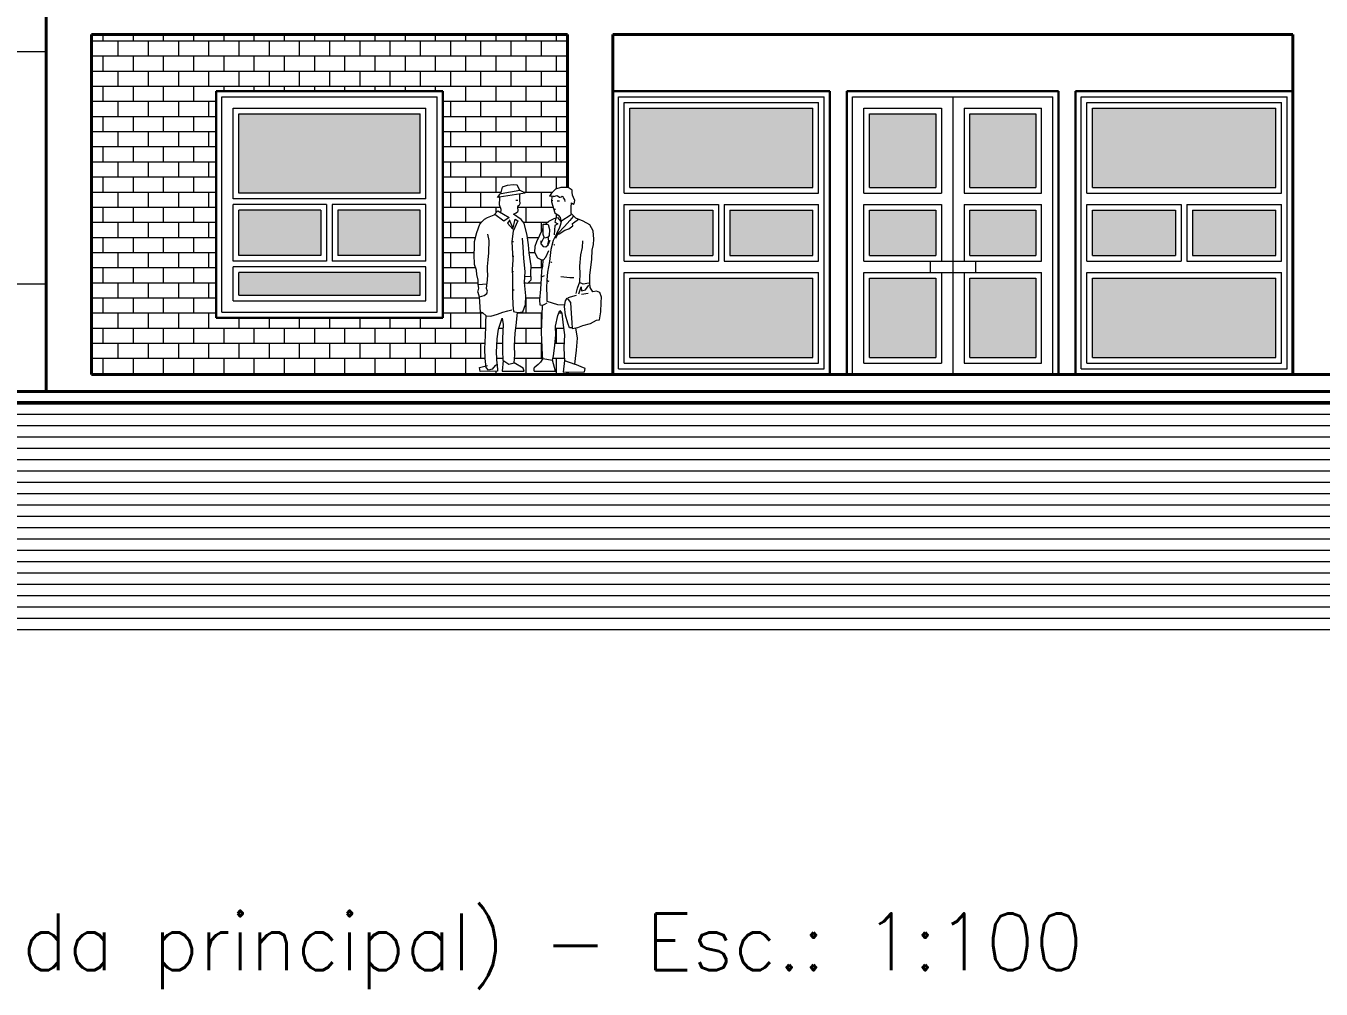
# Model space of a CAD drawing. Extents: x 1009 to 1343, y -172900 to 201.
# Drawn here: x 1156.68 to 1168.11, y -102.34 to -93.85 of the extents above; entities that cross this region are included whole.
import ezdxf

# ---------------------------------------------------------------- set-up
doc = ezdxf.new("R2010")
doc.units = 0
doc.header["$LTSCALE"] = 0.5
for name, color, linetype, lineweight in [('Carpintería', 55, 'CONTINUOUS', 20), ('Muros corte', 7, 'CONTINUOUS', 40), ('Punta 01', 6, 'CONTINUOUS', 9), ('Punta 015', 64, 'CONTINUOUS', 13), ('Punta 02', 11, 'CONTINUOUS', 20), ('Punta 03', 171, 'CONTINUOUS', 30), ('Punta 05', 52, 'CONTINUOUS', 50), ('Tratamiento pisos', 251, 'CONTINUOUS', 9), ('Vidrios', 147, 'CONTINUOUS', 13)]:
    doc.layers.add(name, color=color, linetype=linetype, lineweight=lineweight)
doc.styles.add('Texto 5 mm', font='simplex.shx', dxfattribs={"height": 0.5})

msp = doc.modelspace()

# ---------------------------------------------------------------- hatches: boundary and pattern name
at = {"layer": 'Tratamiento pisos'}
h = msp.add_hatch(dxfattribs=at)
h.set_pattern_fill('BRICK,_O', color=256, scale=0.021)
h.set_pattern_definition([(0, (-5.84669, -55.9751), (0, 0.13335), []), (90, (-5.8467, -55.9751), (-0.2667, 2e-17), [0.13335, -0.13335]), (90, (-5.71334, -55.9751), (-0.2667, 2e-17), [-0.13335, 0.13335])])
h.paths.add_polyline_path([(1161.462, -93.923), (1157.262, -93.923), (1157.262, -96.923), (1161.462, -96.923), (1161.462, -96.901), (1161.424, -96.902), (1161.435, -96.799), (1161.433, -96.751), (1161.431, -96.684), (1161.435, -96.573), (1161.425, -96.487), (1161.413, -96.383), (1161.396, -96.358), (1161.377, -96.402), (1161.358, -96.497), (1161.36, -96.576), (1161.349, -96.691), (1161.339, -96.758), (1161.329, -96.796), (1161.356, -96.892), (1161.17, -96.892), (1161.17, -96.865), (1161.205, -96.835), (1161.226, -96.814), (1161.244, -96.783), (1161.242, -96.751), (1161.239, -96.683), (1161.234, -96.552), (1161.237, -96.476), (1161.24, -96.399), (1161.241, -96.315), (1161.222, -96.311), (1161.218, -96.263), (1161.227, -96.169), (1161.233, -96.072), (1161.236, -96.005), (1161.246, -95.967), (1161.247, -95.914), (1161.235, -95.913), (1161.202, -95.897), (1161.174, -95.847), (1161.178, -95.79), (1161.192, -95.75), (1161.22, -95.694), (1161.239, -95.649), (1161.247, -95.635), (1161.247, -95.597), (1161.27, -95.597), (1161.274, -95.59), (1161.299, -95.569), (1161.344, -95.548), (1161.376, -95.537), (1161.405, -95.574), (1161.406, -95.573), (1161.399, -95.537), (1161.38, -95.516), (1161.35, -95.497), (1161.322, -95.401), (1161.324, -95.347), (1161.303, -95.351), (1161.323, -95.324), (1161.358, -95.289), (1161.404, -95.272), (1161.434, -95.272), (1161.462, -95.272)])
h.paths.add_polyline_path([(1160.362, -96.423), (1158.362, -96.423), (1158.362, -94.423), (1160.362, -94.423)], flags=16)
h.paths.add_polyline_path([(1160.312, -94.473), (1160.312, -96.373), (1158.412, -96.373), (1158.412, -94.473)], flags=0)
h.paths.add_polyline_path([(1160.212, -94.573), (1160.212, -96.273), (1158.512, -96.273), (1158.512, -94.573)], flags=0)
h.paths.add_polyline_path([(1160.162, -94.623), (1160.162, -96.223), (1158.562, -96.223), (1158.562, -94.623)], flags=0)
h.paths.add_polyline_path([(1160.931, -95.255), (1160.985, -95.251), (1161.019, -95.252), (1161.042, -95.298), (1161.089, -95.319), (1161.041, -95.326), (1161.043, -95.366), (1161.042, -95.389), (1161.046, -95.415), (1161.036, -95.432), (1161.022, -95.442), (1161.025, -95.484), (1161.011, -95.497), (1160.986, -95.509), (1161.053, -95.555), (1161.081, -95.588), (1161.107, -95.696), (1161.119, -95.78), (1161.126, -95.85), (1161.141, -95.964), (1161.14, -96.025), (1161.143, -96.088), (1161.114, -96.117), (1161.084, -96.11), (1161.094, -96.229), (1161.093, -96.304), (1161.07, -96.371), (1161.021, -96.377), (1161.009, -96.491), (1161.001, -96.557), (1160.996, -96.67), (1160.999, -96.749), (1160.991, -96.821), (1161.072, -96.868), (1161.081, -96.893), (1160.886, -96.893), (1160.896, -96.799), (1160.892, -96.796), (1160.89, -96.715), (1160.89, -96.604), (1160.895, -96.482), (1160.885, -96.425), (1160.854, -96.523), (1160.842, -96.607), (1160.835, -96.728), (1160.842, -96.831), (1160.846, -96.893), (1160.691, -96.895), (1160.685, -96.86), (1160.742, -96.846), (1160.737, -96.781), (1160.732, -96.697), (1160.738, -96.58), (1160.741, -96.502), (1160.741, -96.456), (1160.746, -96.406), (1160.716, -96.38), (1160.694, -96.373), (1160.69, -96.281), (1160.685, -96.24), (1160.671, -96.196), (1160.68, -96.162), (1160.676, -96.13), (1160.676, -96.13), (1160.674, -96.091), (1160.663, -96.041), (1160.66, -96.003), (1160.641, -95.953), (1160.64, -95.865), (1160.643, -95.804), (1160.641, -95.751), (1160.663, -95.67), (1160.688, -95.597), (1160.708, -95.577), (1160.731, -95.554), (1160.756, -95.537), (1160.817, -95.513), (1160.848, -95.479), (1160.876, -95.496), (1160.877, -95.466), (1160.864, -95.425), (1160.865, -95.364), (1160.861, -95.355), (1160.844, -95.361), (1160.867, -95.336), (1160.874, -95.318), (1160.885, -95.269)], flags=16)
at = {"layer": 'Vidrios'}
h = msp.add_hatch(color=256, dxfattribs=at)
h.dxf.hatch_style = 1
h.paths.add_polyline_path([(1163.628, -94.573), (1162.012, -94.573), (1162.012, -95.273), (1163.628, -95.273)])
h.paths.add_polyline_path([(1162.745, -95.473), (1162.012, -95.473), (1162.012, -95.873), (1162.745, -95.873)])
h.paths.add_polyline_path([(1163.628, -95.473), (1162.895, -95.473), (1162.895, -95.873), (1163.628, -95.873)])
h.paths.add_polyline_path([(1163.628, -96.073), (1162.012, -96.073), (1162.012, -96.773), (1163.628, -96.773)])
h = msp.add_hatch(color=256, dxfattribs=at)
h.dxf.hatch_style = 1
h.paths.add_polyline_path([(1167.712, -94.573), (1166.095, -94.573), (1166.095, -95.273), (1167.712, -95.273)])
h.paths.add_polyline_path([(1166.828, -95.473), (1166.095, -95.473), (1166.095, -95.873), (1166.828, -95.873)])
h.paths.add_polyline_path([(1167.712, -95.473), (1166.978, -95.473), (1166.978, -95.873), (1167.712, -95.873)])
h.paths.add_polyline_path([(1167.712, -96.073), (1166.095, -96.073), (1166.095, -96.773), (1167.712, -96.773)])
h = msp.add_hatch(color=256, dxfattribs=at)
h.dxf.hatch_style = 1
h.paths.add_polyline_path([(1160.162, -94.623), (1158.562, -94.623), (1158.562, -95.323), (1160.162, -95.323)])
h.paths.add_polyline_path([(1159.287, -95.473), (1158.562, -95.473), (1158.562, -95.873), (1159.287, -95.873)])
h.paths.add_polyline_path([(1160.162, -95.473), (1159.437, -95.473), (1159.437, -95.873), (1160.162, -95.873)])
h.paths.add_polyline_path([(1160.162, -96.023), (1158.562, -96.023), (1158.562, -96.223), (1160.162, -96.223)])
h = msp.add_hatch(color=256, dxfattribs=at)
h.paths.add_polyline_path([(1164.712, -94.623), (1164.128, -94.623), (1164.128, -95.273), (1164.712, -95.273)])
h.paths.add_polyline_path([(1165.595, -94.623), (1165.012, -94.623), (1165.012, -95.273), (1165.595, -95.273)])
h.paths.add_polyline_path([(1164.712, -95.473), (1164.128, -95.473), (1164.128, -95.873), (1164.712, -95.873)])
h.paths.add_polyline_path([(1165.595, -95.473), (1165.012, -95.473), (1165.012, -95.873), (1165.595, -95.873)])
h.paths.add_polyline_path([(1164.712, -96.073), (1164.128, -96.073), (1164.128, -96.773), (1164.712, -96.773)])
h.paths.add_polyline_path([(1165.595, -96.073), (1165.012, -96.073), (1165.012, -96.773), (1165.595, -96.773)])

# ---------------------------------------------------------------- linework, layer by layer
at = {"layer": 'Carpintería'}
for p, q in [((1158.412, -94.473), (1160.312, -94.473)), ((1158.412, -96.373), (1158.412, -94.473)), ((1160.312, -96.373), (1160.312, -94.473)), ((1161.912, -96.873), (1161.912, -94.473)), ((1161.912, -94.473), (1163.728, -94.473)), ((1163.728, -96.873), (1163.728, -94.473)), ((1163.978, -94.473), (1165.745, -94.473)), ((1163.978, -96.923), (1163.978, -94.473)), ((1164.862, -94.473), (1164.862, -96.923)), ((1165.745, -96.923), (1165.745, -94.473)), ((1165.995, -96.873), (1165.995, -94.473)), ((1165.995, -94.473), (1167.812, -94.473)), ((1167.812, -96.873), (1167.812, -94.473)), ((1158.512, -94.573), (1160.212, -94.573)), ((1158.512, -95.373), (1158.512, -94.573)), ((1160.212, -95.373), (1160.212, -94.573)), ((1161.962, -94.523), (1163.678, -94.523)), ((1161.962, -95.323), (1161.962, -94.523)), ((1162.012, -94.573), (1163.628, -94.573)), ((1162.012, -95.273), (1162.012, -94.573)), ((1163.628, -95.273), (1163.628, -94.573)), ((1163.678, -95.323), (1163.678, -94.523)), ((1164.078, -94.573), (1164.762, -94.573)), ((1164.078, -95.323), (1164.078, -94.573)), ((1164.762, -94.573), (1164.762, -95.323)), ((1164.962, -94.573), (1164.962, -95.323)), ((1164.962, -94.573), (1165.645, -94.573)), ((1165.645, -95.323), (1165.645, -94.573)), ((1166.045, -94.523), (1167.762, -94.523)), ((1166.045, -95.323), (1166.045, -94.523)), ((1166.095, -94.573), (1167.712, -94.573)), ((1166.095, -95.273), (1166.095, -94.573)), ((1167.712, -95.273), (1167.712, -94.573)), ((1167.762, -95.323), (1167.762, -94.523)), ((1158.562, -94.623), (1160.162, -94.623)), ((1158.562, -95.323), (1158.562, -94.623)), ((1160.162, -95.323), (1160.162, -94.623)), ((1164.128, -94.623), (1164.712, -94.623)), ((1164.128, -95.273), (1164.128, -94.623)), ((1164.712, -94.623), (1164.712, -95.273)), ((1165.012, -94.623), (1165.595, -94.623)), ((1165.012, -95.273), (1165.012, -94.623)), ((1165.595, -94.623), (1165.595, -95.273)), ((1162.012, -95.273), (1163.628, -95.273)), ((1164.128, -95.273), (1164.712, -95.273)), ((1165.012, -95.273), (1165.595, -95.273)), ((1166.095, -95.273), (1167.712, -95.273)), ((1160.212, -95.373), (1158.512, -95.373)), ((1160.162, -95.323), (1158.562, -95.323)), ((1161.962, -95.323), (1163.678, -95.323)), ((1164.078, -95.323), (1164.762, -95.323)), ((1164.962, -95.323), (1165.645, -95.323)), ((1166.045, -95.323), (1167.762, -95.323)), ((1158.512, -95.923), (1158.512, -95.423)), ((1159.337, -95.423), (1158.512, -95.423)), ((1158.562, -95.873), (1158.562, -95.473)), ((1159.287, -95.473), (1158.562, -95.473)), ((1159.287, -95.473), (1159.287, -95.873)), ((1159.337, -95.423), (1159.337, -95.923)), ((1160.212, -95.423), (1159.387, -95.423)), ((1159.387, -95.423), (1159.387, -95.923)), ((1160.162, -95.473), (1159.437, -95.473)), ((1159.437, -95.473), (1159.437, -95.873)), ((1160.162, -95.873), (1160.162, -95.473)), ((1160.212, -95.923), (1160.212, -95.423)), ((1161.962, -95.423), (1162.795, -95.423)), ((1161.962, -95.923), (1161.962, -95.423)), ((1162.012, -95.473), (1162.745, -95.473)), ((1162.012, -95.873), (1162.012, -95.473)), ((1162.745, -95.473), (1162.745, -95.873)), ((1162.795, -95.423), (1162.795, -95.923)), ((1162.845, -95.423), (1162.845, -95.923)), ((1162.845, -95.423), (1163.678, -95.423)), ((1162.895, -95.473), (1162.895, -95.873)), ((1162.895, -95.473), (1163.628, -95.473)), ((1163.628, -95.873), (1163.628, -95.473)), ((1163.678, -95.923), (1163.678, -95.423)), ((1164.078, -95.423), (1164.762, -95.423)), ((1164.078, -95.923), (1164.078, -95.423)), ((1164.128, -95.873), (1164.128, -95.473)), ((1164.128, -95.473), (1164.712, -95.473)), ((1164.712, -95.473), (1164.712, -95.873)), ((1164.762, -95.423), (1164.762, -95.923)), ((1164.962, -95.423), (1165.645, -95.423)), ((1164.962, -95.423), (1164.962, -95.923)), ((1165.012, -95.873), (1165.012, -95.473)), ((1165.012, -95.473), (1165.595, -95.473)), ((1165.595, -95.473), (1165.595, -95.873)), ((1165.645, -95.923), (1165.645, -95.423)), ((1166.045, -95.423), (1166.878, -95.423)), ((1166.045, -95.923), (1166.045, -95.423)), ((1166.095, -95.473), (1166.828, -95.473)), ((1166.095, -95.873), (1166.095, -95.473)), ((1166.828, -95.473), (1166.828, -95.873)), ((1166.878, -95.423), (1166.878, -95.923)), ((1166.928, -95.423), (1166.928, -95.923)), ((1166.928, -95.423), (1167.762, -95.423)), ((1166.978, -95.473), (1166.978, -95.873)), ((1166.978, -95.473), (1167.712, -95.473)), ((1167.712, -95.873), (1167.712, -95.473)), ((1167.762, -95.923), (1167.762, -95.423)), ((1159.287, -95.873), (1158.562, -95.873)), ((1160.162, -95.873), (1159.437, -95.873)), ((1162.012, -95.873), (1162.745, -95.873)), ((1162.895, -95.873), (1163.628, -95.873)), ((1164.128, -95.873), (1164.712, -95.873)), ((1165.012, -95.873), (1165.595, -95.873)), ((1166.095, -95.873), (1166.828, -95.873)), ((1166.978, -95.873), (1167.712, -95.873)), ((1159.337, -95.923), (1158.512, -95.923)), ((1158.512, -96.273), (1158.512, -95.973)), ((1160.212, -95.973), (1158.512, -95.973)), ((1160.212, -95.923), (1159.387, -95.923)), ((1160.212, -96.273), (1160.212, -95.973)), ((1161.962, -95.923), (1162.795, -95.923)), ((1162.845, -95.923), (1163.678, -95.923)), ((1164.078, -95.923), (1164.962, -95.923)), ((1164.662, -95.923), (1164.662, -96.023)), ((1164.962, -95.923), (1165.645, -95.923)), ((1165.062, -95.923), (1165.062, -96.023)), ((1166.045, -95.923), (1166.878, -95.923)), ((1166.928, -95.923), (1167.762, -95.923)), ((1158.562, -96.223), (1158.562, -96.023)), ((1160.162, -96.023), (1158.562, -96.023)), ((1160.162, -96.223), (1160.162, -96.023)), ((1161.962, -96.823), (1161.962, -96.023)), ((1161.962, -96.023), (1163.678, -96.023)), ((1162.012, -96.073), (1163.628, -96.073)), ((1162.012, -96.773), (1162.012, -96.073)), ((1163.628, -96.773), (1163.628, -96.073)), ((1163.678, -96.823), (1163.678, -96.023)), ((1164.078, -96.823), (1164.078, -96.023)), ((1164.078, -96.023), (1164.962, -96.023)), ((1164.128, -96.773), (1164.128, -96.073)), ((1164.128, -96.073), (1164.712, -96.073)), ((1164.712, -96.073), (1164.712, -96.773)), ((1164.762, -96.023), (1164.762, -96.823)), ((1164.962, -96.023), (1164.962, -96.823)), ((1164.962, -96.023), (1165.645, -96.023)), ((1165.012, -96.773), (1165.012, -96.073)), ((1165.012, -96.073), (1165.595, -96.073)), ((1165.595, -96.073), (1165.595, -96.773)), ((1165.645, -96.823), (1165.645, -96.023)), ((1166.045, -96.823), (1166.045, -96.023)), ((1166.045, -96.023), (1167.762, -96.023)), ((1166.095, -96.073), (1167.712, -96.073)), ((1166.095, -96.773), (1166.095, -96.073)), ((1167.712, -96.773), (1167.712, -96.073)), ((1167.762, -96.823), (1167.762, -96.023)), ((1158.512, -96.273), (1160.212, -96.273)), ((1158.562, -96.223), (1160.162, -96.223)), ((1158.412, -96.373), (1160.312, -96.373)), ((1162.012, -96.773), (1163.628, -96.773)), ((1164.128, -96.773), (1164.712, -96.773)), ((1165.012, -96.773), (1165.595, -96.773)), ((1166.095, -96.773), (1167.712, -96.773)), ((1161.912, -96.873), (1163.728, -96.873)), ((1161.962, -96.823), (1163.678, -96.823)), ((1164.078, -96.823), (1164.762, -96.823)), ((1164.962, -96.823), (1165.645, -96.823)), ((1165.995, -96.873), (1167.812, -96.873)), ((1166.045, -96.823), (1167.762, -96.823))]:
    msp.add_line(p, q, dxfattribs=at)
at = {"layer": 'Muros corte'}
for p, q in [((1156.862, -97.073), (1156.862, -92.023)), ((1157.262, -93.923), (1161.462, -93.923)), ((1157.262, -96.923), (1157.262, -93.923)), ((1161.462, -95.272), (1161.462, -93.923)), ((1161.862, -96.923), (1161.862, -93.923)), ((1161.862, -93.923), (1167.862, -93.923)), ((1167.862, -96.923), (1167.862, -93.923)), ((1161.462, -96.923), (1161.462, -96.901)), ((1157.262, -96.923), (1172.462, -96.923)), ((1153.862, -97.073), (1175.862, -97.073))]:
    msp.add_line(p, q, dxfattribs=at)
at = {"layer": 'Punta 01'}
msp.add_line((1154.062, -94.073), (1156.862, -94.073), dxfattribs=at)
at = {"layer": 'Punta 015'}
msp.add_line((1154.062, -96.123), (1156.862, -96.123), dxfattribs=at)
at = {"layer": 'Punta 02'}
for p, q in [((1160.885, -95.269), (1160.874, -95.318)), ((1160.878, -95.326), (1161.042, -95.298)), ((1160.931, -95.255), (1160.885, -95.269)), ((1160.985, -95.251), (1160.931, -95.255)), ((1161.019, -95.252), (1160.985, -95.251)), ((1161.042, -95.298), (1161.019, -95.252)), ((1161.042, -95.298), (1161.089, -95.319)), ((1161.358, -95.289), (1161.323, -95.324)), ((1161.404, -95.272), (1161.358, -95.289)), ((1161.434, -95.272), (1161.404, -95.272)), ((1161.469, -95.272), (1161.434, -95.272)), ((1161.503, -95.297), (1161.469, -95.272)), ((1161.505, -95.315), (1161.503, -95.297)), ((1160.844, -95.361), (1160.867, -95.336)), ((1160.862, -95.355), (1160.844, -95.361)), ((1160.861, -95.355), (1161.089, -95.319)), ((1160.865, -95.364), (1160.861, -95.355)), ((1160.864, -95.425), (1160.865, -95.364)), ((1160.867, -95.336), (1160.874, -95.318)), ((1161.006, -95.384), (1161.025, -95.384)), ((1161.036, -95.432), (1161.046, -95.415)), ((1161.043, -95.366), (1161.041, -95.326)), ((1161.042, -95.389), (1161.043, -95.366)), ((1161.046, -95.415), (1161.042, -95.389)), ((1161.323, -95.324), (1161.303, -95.351)), ((1161.303, -95.351), (1161.324, -95.347)), ((1161.324, -95.347), (1161.322, -95.401)), ((1161.322, -95.401), (1161.35, -95.497)), ((1161.323, -95.386), (1161.333, -95.387)), ((1161.332, -95.348), (1161.34, -95.353)), ((1161.34, -95.353), (1161.372, -95.344)), ((1161.372, -95.344), (1161.391, -95.36)), ((1161.373, -95.39), (1161.391, -95.391)), ((1161.391, -95.36), (1161.399, -95.36)), ((1161.399, -95.36), (1161.409, -95.355)), ((1161.409, -95.355), (1161.416, -95.351)), ((1161.416, -95.351), (1161.423, -95.354)), ((1161.423, -95.354), (1161.425, -95.365)), ((1161.425, -95.365), (1161.437, -95.38)), ((1161.437, -95.38), (1161.44, -95.396)), ((1161.496, -95.446), (1161.498, -95.41)), ((1161.498, -95.41), (1161.515, -95.42)), ((1161.506, -95.341), (1161.505, -95.315)), ((1161.515, -95.362), (1161.506, -95.341)), ((1161.527, -95.389), (1161.515, -95.362)), ((1161.515, -95.42), (1161.521, -95.416)), ((1161.521, -95.416), (1161.527, -95.389)), ((1160.756, -95.537), (1160.817, -95.513)), ((1160.817, -95.513), (1160.848, -95.479)), ((1160.901, -95.571), (1160.821, -95.511)), ((1160.848, -95.479), (1160.947, -95.537)), ((1160.877, -95.466), (1160.864, -95.425)), ((1160.876, -95.5), (1160.877, -95.466)), ((1160.986, -95.509), (1161.011, -95.497)), ((1161.053, -95.555), (1160.986, -95.509)), ((1161.011, -95.497), (1161.025, -95.484)), ((1161.036, -95.432), (1161.022, -95.442)), ((1161.022, -95.442), (1161.025, -95.484)), ((1161.343, -95.463), (1161.346, -95.464)), ((1161.346, -95.464), (1161.356, -95.464)), ((1161.35, -95.497), (1161.38, -95.516)), ((1161.38, -95.516), (1161.399, -95.537)), ((1161.494, -95.515), (1161.405, -95.574)), ((1161.512, -95.529), (1161.483, -95.565)), ((1161.495, -95.504), (1161.496, -95.446)), ((1161.537, -95.544), (1161.495, -95.504)), ((1160.663, -95.67), (1160.688, -95.597)), ((1160.688, -95.597), (1160.708, -95.577)), ((1160.708, -95.577), (1160.731, -95.554)), ((1160.731, -95.554), (1160.756, -95.537)), ((1160.947, -95.537), (1160.901, -95.571)), ((1160.953, -95.558), (1160.932, -95.587)), ((1160.932, -95.587), (1160.981, -95.64)), ((1160.952, -95.564), (1160.977, -95.623)), ((1160.981, -95.64), (1161.001, -95.553)), ((1161.026, -95.568), (1160.984, -95.658)), ((1161.001, -95.553), (1161.026, -95.568)), ((1161.081, -95.588), (1161.053, -95.555)), ((1161.107, -95.696), (1161.081, -95.588)), ((1161.239, -95.649), (1161.247, -95.635)), ((1161.247, -95.632), (1161.247, -95.597)), ((1161.247, -95.597), (1161.27, -95.597)), ((1161.248, -95.687), (1161.247, -95.632)), ((1161.27, -95.597), (1161.274, -95.59)), ((1161.27, -95.597), (1161.291, -95.601)), ((1161.274, -95.59), (1161.299, -95.569)), ((1161.291, -95.601), (1161.304, -95.644)), ((1161.299, -95.569), (1161.344, -95.548)), ((1161.304, -95.644), (1161.302, -95.697)), ((1161.344, -95.548), (1161.376, -95.537)), ((1161.351, -95.608), (1161.346, -95.692)), ((1161.361, -95.544), (1161.351, -95.579)), ((1161.351, -95.579), (1161.378, -95.595)), ((1161.378, -95.595), (1161.351, -95.608)), ((1161.392, -95.625), (1161.365, -95.681)), ((1161.376, -95.537), (1161.405, -95.574)), ((1161.437, -95.618), (1161.381, -95.677)), ((1161.397, -95.608), (1161.392, -95.625)), ((1161.406, -95.576), (1161.397, -95.608)), ((1161.399, -95.537), (1161.406, -95.576)), ((1161.483, -95.565), (1161.437, -95.618)), ((1161.438, -95.649), (1161.475, -95.637)), ((1161.475, -95.637), (1161.511, -95.611)), ((1161.508, -95.592), (1161.517, -95.586)), ((1161.511, -95.611), (1161.508, -95.592)), ((1161.517, -95.586), (1161.561, -95.554)), ((1161.6, -95.57), (1161.537, -95.544)), ((1161.659, -95.603), (1161.6, -95.57)), ((1161.689, -95.657), (1161.659, -95.603)), ((1160.641, -95.751), (1160.663, -95.67)), ((1160.643, -95.804), (1160.641, -95.751)), ((1160.771, -95.74), (1160.759, -95.686)), ((1160.771, -95.778), (1160.771, -95.74)), ((1160.984, -95.658), (1160.972, -95.75)), ((1160.972, -95.75), (1160.98, -95.91)), ((1160.979, -95.751), (1160.985, -95.751)), ((1161.071, -95.798), (1161.065, -95.72)), ((1161.119, -95.78), (1161.107, -95.696)), ((1161.178, -95.79), (1161.192, -95.75)), ((1161.192, -95.75), (1161.22, -95.694)), ((1161.22, -95.694), (1161.239, -95.649)), ((1161.241, -95.737), (1161.227, -95.766)), ((1161.228, -95.743), (1161.228, -95.771)), ((1161.255, -95.714), (1161.241, -95.737)), ((1161.26, -95.719), (1161.248, -95.687)), ((1161.291, -95.712), (1161.26, -95.719)), ((1161.289, -95.772), (1161.298, -95.745)), ((1161.302, -95.697), (1161.29, -95.714)), ((1161.298, -95.745), (1161.291, -95.712)), ((1161.293, -95.78), (1161.309, -95.738)), ((1161.336, -95.741), (1161.316, -95.82)), ((1161.365, -95.681), (1161.336, -95.741)), ((1161.381, -95.677), (1161.357, -95.723)), ((1161.367, -95.69), (1161.388, -95.681)), ((1161.388, -95.681), (1161.438, -95.649)), ((1161.594, -95.803), (1161.598, -95.744)), ((1161.694, -95.73), (1161.689, -95.657)), ((1161.691, -95.776), (1161.694, -95.73)), ((1160.64, -95.865), (1160.643, -95.804)), ((1160.641, -95.953), (1160.64, -95.865)), ((1160.764, -95.91), (1160.768, -95.851)), ((1160.768, -95.851), (1160.77, -95.805)), ((1160.77, -95.805), (1160.771, -95.778)), ((1161.078, -95.9), (1161.071, -95.798)), ((1161.126, -95.85), (1161.119, -95.78)), ((1161.141, -95.964), (1161.126, -95.85)), ((1161.174, -95.847), (1161.178, -95.79)), ((1161.202, -95.897), (1161.174, -95.847)), ((1161.228, -95.771), (1161.247, -95.794)), ((1161.247, -95.794), (1161.272, -95.796)), ((1161.272, -95.796), (1161.293, -95.78)), ((1161.272, -95.889), (1161.297, -95.83)), ((1161.316, -95.82), (1161.304, -95.927)), ((1161.341, -95.776), (1161.347, -95.782)), ((1161.347, -95.782), (1161.347, -95.776)), ((1161.573, -95.968), (1161.58, -95.868)), ((1161.58, -95.868), (1161.594, -95.803)), ((1161.677, -95.906), (1161.68, -95.825)), ((1161.68, -95.825), (1161.691, -95.776)), ((1160.66, -96.003), (1160.641, -95.953)), ((1160.757, -96.006), (1160.758, -95.971)), ((1160.758, -95.971), (1160.764, -95.91)), ((1160.98, -95.91), (1160.976, -95.998)), ((1160.983, -95.878), (1160.989, -95.878)), ((1161.09, -96.015), (1161.078, -95.9)), ((1161.14, -96.025), (1161.141, -95.964)), ((1161.235, -95.913), (1161.202, -95.897)), ((1161.247, -95.914), (1161.235, -95.913)), ((1161.236, -96.005), (1161.246, -95.967)), ((1161.246, -95.967), (1161.247, -95.914)), ((1161.247, -95.914), (1161.272, -95.889)), ((1161.304, -95.927), (1161.287, -96.019)), ((1161.315, -95.93), (1161.323, -95.935)), ((1161.323, -95.935), (1161.324, -95.928)), ((1161.574, -96.035), (1161.573, -95.968)), ((1161.66, -96.047), (1161.67, -95.98)), ((1161.67, -95.98), (1161.677, -95.906)), ((1160.663, -96.041), (1160.66, -96.003)), ((1160.674, -96.091), (1160.663, -96.041)), ((1160.676, -96.129), (1160.674, -96.091)), ((1160.748, -96.163), (1160.757, -96.088)), ((1160.761, -96.044), (1160.757, -96.006)), ((1160.757, -96.088), (1160.761, -96.044)), ((1160.976, -95.998), (1160.977, -96.06)), ((1160.977, -96.06), (1160.977, -96.219)), ((1160.981, -96.015), (1160.987, -96.015)), ((1161.084, -96.11), (1161.09, -96.015)), ((1161.088, -96.059), (1161.141, -96.056)), ((1161.114, -96.117), (1161.143, -96.088)), ((1161.143, -96.088), (1161.14, -96.025)), ((1161.227, -96.169), (1161.233, -96.072)), ((1161.233, -96.072), (1161.236, -96.005)), ((1161.257, -96.052), (1161.237, -96.062)), ((1161.279, -96.087), (1161.278, -96.164)), ((1161.287, -96.019), (1161.279, -96.087)), ((1161.287, -96.094), (1161.295, -96.102)), ((1161.295, -96.102), (1161.298, -96.093)), ((1161.405, -96.057), (1161.484, -96.067)), ((1161.484, -96.067), (1161.518, -96.067)), ((1161.572, -96.105), (1161.574, -96.035)), ((1161.66, -96.116), (1161.66, -96.047)), ((1160.671, -96.196), (1160.68, -96.162)), ((1160.671, -96.196), (1160.684, -96.239)), ((1160.676, -96.13), (1160.751, -96.123)), ((1160.68, -96.162), (1160.676, -96.129)), ((1160.727, -96.226), (1160.75, -96.209)), ((1160.756, -96.188), (1160.748, -96.163)), ((1160.75, -96.209), (1160.756, -96.188)), ((1160.977, -96.219), (1160.98, -96.311)), ((1160.985, -96.175), (1160.991, -96.175)), ((1161.084, -96.11), (1161.114, -96.117)), ((1161.094, -96.229), (1161.084, -96.11)), ((1161.218, -96.263), (1161.227, -96.169)), ((1161.278, -96.164), (1161.28, -96.227)), ((1161.538, -96.207), (1161.55, -96.161)), ((1161.55, -96.161), (1161.572, -96.105)), ((1161.563, -96.21), (1161.582, -96.15)), ((1161.602, -96.126), (1161.568, -96.111)), ((1161.582, -96.15), (1161.587, -96.185)), ((1161.587, -96.185), (1161.622, -96.175)), ((1161.587, -96.214), (1161.646, -96.205)), ((1161.651, -96.116), (1161.602, -96.126)), ((1161.622, -96.175), (1161.651, -96.136)), ((1161.663, -96.156), (1161.66, -96.116)), ((1161.686, -96.193), (1161.663, -96.156)), ((1161.718, -96.189), (1161.686, -96.193)), ((1161.747, -96.199), (1161.718, -96.189)), ((1161.764, -96.241), (1161.747, -96.199)), ((1160.685, -96.239), (1160.727, -96.226)), ((1160.69, -96.281), (1160.685, -96.239)), ((1160.694, -96.373), (1160.69, -96.281)), ((1160.98, -96.311), (1160.986, -96.368)), ((1161.07, -96.371), (1161.093, -96.304)), ((1161.093, -96.304), (1161.094, -96.229)), ((1161.222, -96.311), (1161.218, -96.263)), ((1161.241, -96.315), (1161.222, -96.311)), ((1161.24, -96.399), (1161.241, -96.315)), ((1161.261, -96.305), (1161.241, -96.315)), ((1161.279, -96.294), (1161.261, -96.305)), ((1161.28, -96.227), (1161.279, -96.275)), ((1161.279, -96.275), (1161.375, -96.305)), ((1161.375, -96.305), (1161.434, -96.309)), ((1161.436, -96.322), (1161.446, -96.273)), ((1161.444, -96.399), (1161.436, -96.322)), ((1161.446, -96.273), (1161.459, -96.25)), ((1161.459, -96.25), (1161.488, -96.287)), ((1161.469, -96.244), (1161.543, -96.224)), ((1161.488, -96.287), (1161.496, -96.386)), ((1161.757, -96.37), (1161.761, -96.289)), ((1161.761, -96.289), (1161.764, -96.241)), ((1160.716, -96.38), (1160.694, -96.373)), ((1160.746, -96.406), (1160.716, -96.38)), ((1160.741, -96.456), (1160.746, -96.406)), ((1160.746, -96.406), (1160.785, -96.407)), ((1160.785, -96.407), (1160.844, -96.392)), ((1160.844, -96.392), (1160.893, -96.372)), ((1160.854, -96.523), (1160.885, -96.425)), ((1160.885, -96.425), (1160.895, -96.482)), ((1160.893, -96.372), (1160.937, -96.362)), ((1160.937, -96.362), (1160.972, -96.352)), ((1160.986, -96.368), (1161.026, -96.376)), ((1161.009, -96.491), (1161.021, -96.375)), ((1161.026, -96.376), (1161.07, -96.371)), ((1161.237, -96.476), (1161.24, -96.399)), ((1161.358, -96.497), (1161.377, -96.402)), ((1161.377, -96.402), (1161.396, -96.358)), ((1161.396, -96.358), (1161.413, -96.383)), ((1161.413, -96.383), (1161.425, -96.487)), ((1161.465, -96.47), (1161.444, -96.399)), ((1161.496, -96.386), (1161.502, -96.463)), ((1161.666, -96.472), (1161.72, -96.445)), ((1161.72, -96.445), (1161.746, -96.44)), ((1161.746, -96.44), (1161.757, -96.37)), ((1160.738, -96.58), (1160.741, -96.502)), ((1160.741, -96.502), (1160.741, -96.456)), ((1160.842, -96.607), (1160.854, -96.523)), ((1160.895, -96.482), (1160.89, -96.604)), ((1160.996, -96.67), (1161.001, -96.557)), ((1161.001, -96.557), (1161.009, -96.491)), ((1161.234, -96.552), (1161.237, -96.476)), ((1161.239, -96.683), (1161.234, -96.552)), ((1161.36, -96.576), (1161.358, -96.497)), ((1161.425, -96.487), (1161.435, -96.573)), ((1161.481, -96.512), (1161.465, -96.47)), ((1161.504, -96.511), (1161.481, -96.512)), ((1161.502, -96.463), (1161.503, -96.516)), ((1161.503, -96.516), (1161.554, -96.509)), ((1161.55, -96.603), (1161.536, -96.512)), ((1161.554, -96.509), (1161.599, -96.492)), ((1161.599, -96.492), (1161.666, -96.472)), ((1160.732, -96.697), (1160.738, -96.58)), ((1160.835, -96.728), (1160.842, -96.607)), ((1160.89, -96.604), (1160.89, -96.715)), ((1160.999, -96.749), (1160.996, -96.67)), ((1161.349, -96.691), (1161.36, -96.576)), ((1161.435, -96.573), (1161.431, -96.684)), ((1161.541, -96.708), (1161.55, -96.603)), ((1160.737, -96.781), (1160.732, -96.697)), ((1160.744, -96.861), (1160.737, -96.781)), ((1160.842, -96.831), (1160.835, -96.728)), ((1160.89, -96.715), (1160.892, -96.796)), ((1160.991, -96.821), (1160.999, -96.749)), ((1161.244, -96.783), (1161.226, -96.814)), ((1161.242, -96.751), (1161.239, -96.683)), ((1161.244, -96.783), (1161.242, -96.751)), ((1161.244, -96.783), (1161.329, -96.796)), ((1161.329, -96.796), (1161.339, -96.758)), ((1161.339, -96.758), (1161.349, -96.691)), ((1161.431, -96.684), (1161.433, -96.751)), ((1161.433, -96.751), (1161.435, -96.799)), ((1161.527, -96.832), (1161.534, -96.781)), ((1161.534, -96.781), (1161.541, -96.708)), ((1160.685, -96.86), (1160.758, -96.842)), ((1160.691, -96.895), (1160.685, -96.86)), ((1160.846, -96.893), (1160.691, -96.895)), ((1160.766, -96.884), (1160.744, -96.861)), ((1160.799, -96.877), (1160.766, -96.884)), ((1160.824, -96.843), (1160.799, -96.877)), ((1160.824, -96.843), (1160.842, -96.831)), ((1160.842, -96.831), (1160.846, -96.893)), ((1160.896, -96.799), (1160.886, -96.893)), ((1160.886, -96.893), (1161.081, -96.893)), ((1160.892, -96.796), (1160.945, -96.831)), ((1160.945, -96.831), (1160.991, -96.821)), ((1161.072, -96.868), (1160.991, -96.821)), ((1161.081, -96.893), (1161.072, -96.868)), ((1161.205, -96.835), (1161.17, -96.865)), ((1161.17, -96.892), (1161.17, -96.865)), ((1161.17, -96.892), (1161.356, -96.892)), ((1161.226, -96.814), (1161.205, -96.835)), ((1161.356, -96.892), (1161.329, -96.796)), ((1161.435, -96.799), (1161.424, -96.902)), ((1161.424, -96.902), (1161.614, -96.899)), ((1161.435, -96.799), (1161.527, -96.832)), ((1161.619, -96.871), (1161.527, -96.832)), ((1161.614, -96.899), (1161.619, -96.871))]:
    msp.add_line(p, q, dxfattribs=at)
at = {"layer": 'Punta 03'}
for p, q in [((1158.362, -96.423), (1158.362, -94.423)), ((1158.362, -94.423), (1160.362, -94.423)), ((1160.362, -96.423), (1160.362, -94.423)), ((1161.862, -94.423), (1163.778, -94.423)), ((1163.778, -96.923), (1163.778, -94.423)), ((1163.928, -96.923), (1163.928, -94.423)), ((1163.928, -94.423), (1165.795, -94.423)), ((1165.795, -96.923), (1165.795, -94.423)), ((1165.945, -96.923), (1165.945, -94.423)), ((1165.945, -94.423), (1167.862, -94.423)), ((1158.362, -96.423), (1160.362, -96.423))]:
    msp.add_line(p, q, dxfattribs=at)
at = {"layer": 'Punta 05'}
msp.add_line((1150.362, -97.173), (1179.362, -97.173), dxfattribs=at)
at = {"layer": 'Tratamiento pisos'}
for p, q in [((1150.362, -97.273), (1179.362, -97.273)), ((1150.362, -97.373), (1179.362, -97.373)), ((1150.362, -97.473), (1179.362, -97.473)), ((1150.362, -97.573), (1179.362, -97.573)), ((1150.362, -97.673), (1179.362, -97.673)), ((1150.362, -97.773), (1179.362, -97.773)), ((1150.362, -97.873), (1179.362, -97.873)), ((1150.362, -97.973), (1179.362, -97.973)), ((1150.362, -98.073), (1179.362, -98.073)), ((1150.362, -98.173), (1179.362, -98.173)), ((1150.362, -98.273), (1179.362, -98.273)), ((1150.362, -98.373), (1179.362, -98.373)), ((1150.362, -98.473), (1179.362, -98.473)), ((1150.362, -98.573), (1179.362, -98.573)), ((1150.362, -98.673), (1179.362, -98.673)), ((1150.362, -98.773), (1179.362, -98.773)), ((1150.362, -98.873), (1179.362, -98.873)), ((1150.362, -98.973), (1179.362, -98.973)), ((1150.362, -99.073), (1179.362, -99.073)), ((1150.362, -99.173), (1179.362, -99.173))]:
    msp.add_line(p, q, dxfattribs=at)

# ---------------------------------------------------------------- texts
at = {"layer": 'Punta 05', "insert": (1150.369, -101.677), "char_height": 0.5, "width": 19.2769, "attachment_point": 1, "style": 'Texto 5 mm'}
msp.add_mtext('VISTA ESTE (Fachada principal) - Esc.: 1:100', dxfattribs=at)

doc.saveas('drawing.dxf')
